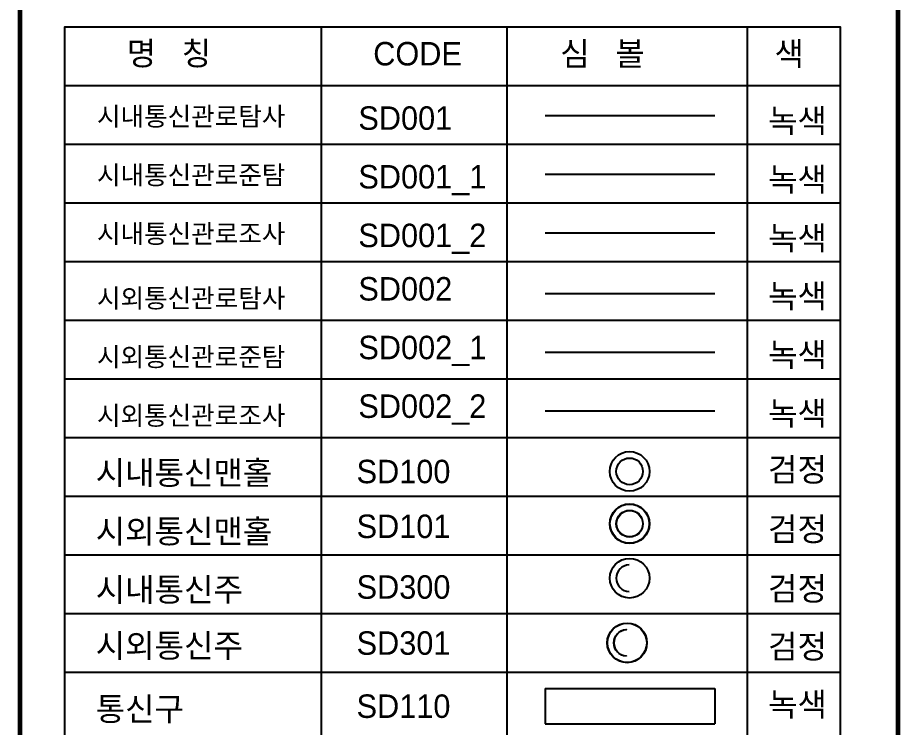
# Model space of a CAD drawing. Extents: x 195598 to 195766, y 493336 to 493776.
# Drawn here: x 195598.4 to 195765.6, y 493554.7 to 493689 of the extents above; entities that cross this region are included whole.
import ezdxf

# ---------------------------------------------------------------- set-up
doc = ezdxf.new("R2010")
doc.units = 0
doc.header["$LTSCALE"] = 0.5
doc.header["$MEASUREMENT"] = 0
for name, color, linetype in [('SD001', 3, 'Continuous'), ('SD001_1', 3, 'Continuous'), ('SD001_2', 3, 'Continuous'), ('SD002', 3, 'Continuous'), ('SD002_1', 3, 'Continuous'), ('SD002_2', 3, 'Continuous'), ('SD100', 7, 'Continuous'), ('SD101', 7, 'Continuous'), ('SD110', 3, 'Continuous'), ('SD300', 7, 'Continuous'), ('SD301', 7, 'Continuous'), ('통신범례외곽', 7, 'Continuous')]:
    doc.layers.add(name, color=color, linetype=linetype)
doc.styles.add('굴림', font='')
doc.styles.get('굴림').set_extended_font_data('Gulim')

# ---------------------------------------------------------------- blocks, each defined once
blk = doc.blocks.new('SD300')
at = {"layer": 'SD300', "color": 0}
blk.add_circle((0, 0), 0.7504897723599996, dxfattribs=at)
blk.add_arc((0, 0), 0.5039559839344179, 91.3862390271857, 268.6137609728143, dxfattribs=at)
blk = doc.blocks.new('SD301')
at = {"layer": 'SD301'}
h = blk.add_hatch(color=0, dxfattribs=at)
edge = h.paths.add_edge_path()
edge.add_arc((0, 0), 0.7504897723599996, 0, 360)
edge = h.paths.add_edge_path(flags=16)
edge.add_arc((0, 0), 0.7424897723599996, 0, 360)
h = blk.add_hatch(color=0, dxfattribs=at)
edge = h.paths.add_edge_path()
edge.add_arc((0, 0), 0.5039559839344432, 93.74362714049192, 266.25637285950813, ccw=False)
edge.add_line((-0.0329043644507579, 0.502880638465456), (-0.0329043644507579, 0.4948632546476121))
edge.add_arc((0, 0), 0.4959559839343968, 93.80410176132372, 266.1958982386763)
edge.add_line((-0.0329043644507579, -0.4948632546476121), (-0.0329043644507579, -0.502880638465456))
at = {"layer": 'SD301', "color": 0, "flags": 128}
blk.add_lwpolyline([(-0.0329043644507579, -0.502880638465456, -0.9367066127681972), (-0.0329043644507579, 0.502880638465456), (-0.0329043644507579, 0.4948632546476121, 0.9357163117988507), (-0.0329043644507579, -0.4948632546476121)], format="xyb", close=True, dxfattribs=at)
at = {"layer": 'SD301', "color": 0}
for radius in [0.7504897723599996, 0.7424897723599996]:
    blk.add_circle((0, 0), radius, dxfattribs=at)
blk = doc.blocks.new('SD101')
at = {"layer": 'SD101'}
h = blk.add_hatch(color=0, dxfattribs=at)
edge = h.paths.add_edge_path()
edge.add_arc((0, 0), 0.7504897723599996, 0, 360)
edge = h.paths.add_edge_path(flags=16)
edge.add_arc((0, 0), 0.7424897723599996, 0, 360)
h = blk.add_hatch(color=0, dxfattribs=at)
edge = h.paths.add_edge_path()
edge.add_arc((0, 0), 0.5039559839344179, 0, 360)
edge = h.paths.add_edge_path(flags=16)
edge.add_arc((0, 0), 0.495955983934418, 0, 360)
at = {"layer": 'SD101', "color": 0}
for radius in [0.7504897723599996, 0.7424897723599996, 0.5039559839344179, 0.495955983934418]:
    blk.add_circle((0, 0), radius, dxfattribs=at)
blk = doc.blocks.new('SD100')
at = {"layer": 'SD100'}
for radius in [0.7504897723599996, 0.5039559839344179]:
    blk.add_circle((0, 0), radius, dxfattribs=at)

msp = doc.modelspace()

# ---------------------------------------------------------------- linework, layer by layer
at = {"layer": 'SD001', "flags": 128}
msp.add_lwpolyline([(195698.2831194466, 493670.4925615666), (195730.4142716469, 493670.4925615666)], dxfattribs=at)
at = {"layer": 'SD001_1', "flags": 128}
msp.add_lwpolyline([(195698.2831194466, 493659.3876242297), (195730.4142716469, 493659.3876242297)], dxfattribs=at)
at = {"layer": 'SD001_2', "flags": 128}
msp.add_lwpolyline([(195698.2831194466, 493648.2826868928), (195730.4142716469, 493648.2826868928)], dxfattribs=at)
at = {"layer": 'SD002', "flags": 128}
msp.add_lwpolyline([(195698.2831194466, 493636.7686190954), (195730.4142716469, 493636.7686190954)], dxfattribs=at)
at = {"layer": 'SD002_1', "flags": 128}
msp.add_lwpolyline([(195698.2831194466, 493625.6636817585), (195730.4142716469, 493625.6636817585)], dxfattribs=at)
at = {"layer": 'SD002_2', "flags": 128}
msp.add_lwpolyline([(195698.2831194466, 493614.5587444212), (195730.4142716469, 493614.5587444212)], dxfattribs=at)
at = {"layer": 'SD110', "flags": 128}
for points in [[(195698.2831194466, 493561.9950614036), (195730.4142716469, 493561.9950614036)], [(195698.2831194466, 493561.9950614036), (195698.2831194466, 493555.3320990013)], [(195730.4142716469, 493561.9950614036), (195730.4142716469, 493555.3320990013)], [(195698.2831194466, 493555.3320990013), (195730.4142716469, 493555.3320990013)]]:
    msp.add_lwpolyline(points, dxfattribs=at)
at = {"layer": '통신범례외곽', "const_width": 0.8883949869632936, "flags": 128}
msp.add_lwpolyline([(195598.8665622177, 493336.4654944068), (195598.8665622177, 493712.1099874726), (195765.1077115217, 493712.1099874726), (195765.1077115217, 493336.4654944068)], dxfattribs=at)
at = {"layer": '통신범례외곽', "flags": 128}
for points in [[(195607.349276587, 493343.0048694005), (195607.349276587, 493687.2579268487), (195754.1433430657, 493687.2579268487), (195754.1433430657, 493343.0048694005)], [(195655.8898066355, 493687.2579268487), (195655.8898066355, 493343.0048694005)], [(195691.0641038421, 493687.2579268487), (195691.0641038421, 493343.0048694005)], [(195736.5561944624, 493687.2579268487), (195736.5561944624, 493343.0048694005)], [(195607.349276587, 493676.1529895118), (195754.1433430657, 493676.1529895118)], [(195607.349276587, 493665.0480521745), (195754.1433430657, 493665.0480521745)], [(195607.349276587, 493653.9431148376), (195754.1433430657, 493653.9431148376)], [(195607.349276587, 493642.8381775007), (195754.1433430657, 493642.8381775007)], [(195607.349276587, 493631.7332401634), (195754.1433430657, 493631.7332401634)], [(195607.349276587, 493620.6283028266), (195754.1433430657, 493620.6283028266)], [(195607.349276587, 493609.5233654896), (195754.1433430657, 493609.5233654896)], [(195607.349276587, 493598.4184281522), (195754.1433430657, 493598.4184281522)], [(195607.349276587, 493587.3134908154), (195754.1433430657, 493587.3134908154)], [(195607.349276587, 493576.2085534781), (195754.1433430657, 493576.2085534781)], [(195607.349276587, 493565.1036161412), (195754.1433430657, 493565.1036161412)]]:
    msp.add_lwpolyline(points, dxfattribs=at)

# ---------------------------------------------------------------- block references
at = {"layer": 'SD100', "xscale": 5, "yscale": 5, "zscale": 5}
msp.add_blockref('SD100', (195714.2894969592, 493603.1185711078), dxfattribs=at)
at = {"layer": 'SD101', "xscale": 5, "yscale": 5, "zscale": 5}
msp.add_blockref('SD101', (195714.2894969592, 493593.2134563774), dxfattribs=at)
at = {"layer": 'SD300', "xscale": 5, "yscale": 5, "zscale": 5}
msp.add_blockref('SD300', (195714.2894969592, 493582.8955736607), dxfattribs=at)
at = {"layer": 'SD301', "xscale": 5, "yscale": 5, "zscale": 5}
msp.add_blockref('SD301', (195713.8101491523, 493570.6560848096), dxfattribs=at)

# ---------------------------------------------------------------- texts
at = {"layer": 'SD001', "style": '굴림'}
for s, height, p in [('시내통신관로탐사', 3.553579947853174, (195613.4380545153, 493668.5374904651)), ('SD001', 4.441974934816467, (195662.9338433377, 493667.7678523282)), ('녹색', 4.441974934816467, (195740.5057854026, 493667.2541695568)), ('시내통신관로준탐', 3.553579947853174, (195613.4380545153, 493657.4325531283)), ('SD001_1', 4.441974934816467, (195662.9338433377, 493656.6629149909)), ('녹색', 4.441974934816467, (195740.5057854026, 493656.1492322199)), ('시내통신관로조사', 3.553579947853174, (195613.4380545153, 493646.3276157909)), ('SD001_2', 4.441974934816467, (195662.9338433377, 493645.557977654)), ('녹색', 4.441974934816467, (195740.5057854026, 493645.044294883))]:
    msp.add_text(s, height=height, dxfattribs=at).set_placement(p)
at = {"layer": 'SD002', "style": '굴림'}
for s, height, p in [('SD002', 4.441974934816467, (195662.9338433377, 493635.4497961234)), ('녹색', 4.441974934816467, (195740.5057854026, 493634.0864067613)), ('시외통신관로탐사', 3.553579947853174, (195613.4380545153, 493634.1106050292)), ('SD002_1', 4.441974934816467, (195662.9338433377, 493624.3448587861)), ('녹색', 4.441974934816467, (195740.5057854026, 493622.9814694244)), ('시외통신관로준탐', 3.553579947853174, (195613.4380545153, 493623.0056676921)), ('SD002_2', 4.441974934816467, (195662.9338433377, 493613.2399214493)), ('시외통신관로조사', 3.553579947853174, (195613.4380545153, 493611.9007303553)), ('녹색', 4.441974934816467, (195740.5057854026, 493611.8765320875))]:
    msp.add_text(s, height=height, dxfattribs=at).set_placement(p)
at = {"layer": 'SD100', "style": '굴림'}
for s, p in [('시내통신맨홀', (195613.1971634231, 493600.6100828318)), ('검정', (195740.5057854026, 493601.2230299059)), ('SD100', (195662.5971538139, 493600.8712245808))]:
    msp.add_text(s, height=4.441974934816467, dxfattribs=at).set_placement(p)
at = {"layer": 'SD101', "style": '굴림'}
for s, p in [('시외통신맨홀', (195613.1971634231, 493589.5333962687)), ('SD101', (195662.5971538139, 493590.4974813196)), ('검정', (195740.5057854026, 493589.9607561808))]:
    msp.add_text(s, height=4.441974934816467, dxfattribs=at).set_placement(p)
at = {"layer": 'SD110', "style": '굴림'}
for s, p in [('통신구', (195613.1971634231, 493555.9207778293)), ('SD110', (195662.5971538139, 493556.4514752329)), ('녹색', (195740.5057854026, 493556.7827062122))]:
    msp.add_text(s, height=4.441974934816467, dxfattribs=at).set_placement(p)
at = {"layer": 'SD300', "style": '굴림'}
for s, p in [('검정', (195740.5057854026, 493578.6984821191)), ('시내통신주', (195613.1971634231, 493578.5125705874)), ('SD300', (195662.5971538139, 493579.0080267704))]:
    msp.add_text(s, height=4.441974934816467, dxfattribs=at).set_placement(p)
at = {"layer": 'SD301', "style": '굴림'}
for s, p in [('시외통신주', (195613.1971634231, 493567.9045128929)), ('SD301', (195662.5971538139, 493568.3999690757)), ('검정', (195740.5057854026, 493567.7405939973))]:
    msp.add_text(s, height=4.441974934816467, dxfattribs=at).set_placement(p)
at = {"layer": '통신범례외곽', "style": '굴림'}
for s, p in [('명   칭', (195619.0659419962, 493680.0188940182)), ('CODE', (195665.7477867772, 493679.9521988458)), ('심   볼', (195701.1565793705, 493679.9521988458)), ('색', (195741.7242686709, 493679.9521988458))]:
    msp.add_text(s, height=4.441974934816467, dxfattribs=at).set_placement(p)

doc.saveas('drawing.dxf')
